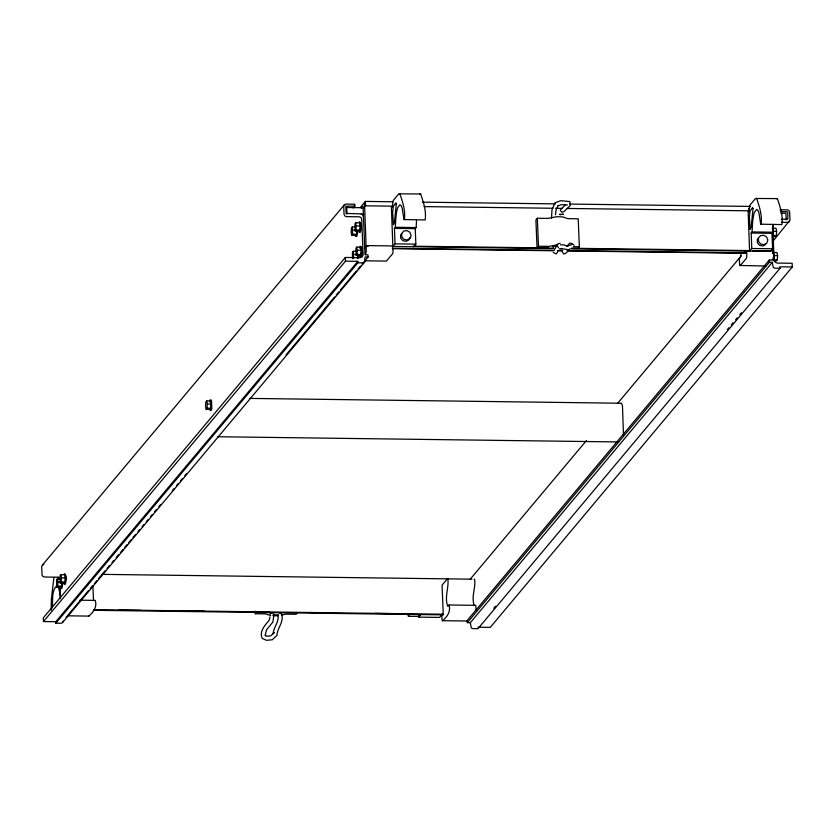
<?xml version="1.0" encoding="UTF-8"?>
<svg xmlns="http://www.w3.org/2000/svg" width="834" height="834" viewBox="0 0 834 834"><rect width="100%" height="100%" fill="white"/><g stroke="black" fill="none" stroke-linecap="round" stroke-linejoin="round"><path stroke-width="1.25" d="M52.271 607.934C53.136 600.741 51.145 591.129 56.868 585.656M273.969 614.481L272.885 622.039L266.64 629.712L265.222 634.768L265.619 635.967M278.003 615.596C279.14 622.362 273.344 627.387 273.125 633.903L274.24 632.506L270.675 635.873L267.047 636.186L265.181 635.331M282.028 615.586C283.32 622.883 277.222 628.336 276.992 635.341L272.28 639.793L266.432 640.303L262.168 638.354C259.093 631.651 264.92 625.135 269.111 620.506L269.935 616.962M552.921 248.668L392.866 246.468L395.055 243.862L394.43 228.391L395.347 227.296L395.702 220.385A19.401 4.045 -89.3 0 1 397.724 207.624L399.903 204.768L401.133 205.591L402.207 208.281L403.958 219.55L425.132 219.947C426.508 211.231 423.453 202.099 420.638 193.968L398.798 193.842L393.189 200.535L392.209 207.426L392.095 206.332M413.674 246.739L415.864 244.133L415.238 228.662L416.156 227.567L416.51 220.645M748.108 211.377L749.599 251.107L751.778 248.501L751.163 233.03L752.08 231.935L752.435 225.013A19.401 4.045 -89.3 0 1 754.457 212.263L756.636 209.407L757.866 210.22L758.94 212.91L760.691 224.19L781.865 224.586C783.241 215.87 780.176 206.738 777.371 198.607L755.531 198.471L749.922 205.164L748.942 212.065L748.713 208.271M571.134 248.907L770.408 251.378L772.597 248.772L771.971 233.301L772.889 232.206L773.243 225.284M623.478 435.129L622.477 405.991L621.549 403.239L249.418 398.402M57.39 578.9L56.504 579.964L56.795 587.261L57.682 586.198L57.984 582.017L57.39 578.9L59.965 578.932M60.298 583.081L61.195 582.017L61.487 577.837L60.892 574.72L64.76 574.762L65.354 577.868L65.052 582.049L64.166 583.112L60.298 583.081L60.006 575.783L60.892 574.72M56.795 587.261L60.653 587.292L61.549 586.239L61.841 582.059M206.123 409.244L207.02 408.18L207.312 404L206.728 400.883L210.585 400.925L211.179 404.031L210.877 408.212L209.991 409.275L206.123 409.244L205.539 406.127L205.831 401.946L206.728 400.883M352.334 226.973L351.437 228.036L351.145 232.217L351.739 235.334L352.626 234.271L352.334 226.973L354.909 226.994M353.606 258.582L353.314 251.284L357.171 251.326M355.242 231.143L356.128 230.08L355.837 222.793L359.704 222.824L360.298 225.941L359.996 230.121L359.1 231.185L355.242 231.143L354.95 223.856L355.837 222.793M351.739 235.334L355.597 235.365L356.483 234.302L356.785 230.121M356.222 255.454L357.108 254.401L356.816 247.104L360.674 247.135L361.268 250.252L360.976 254.433L360.079 255.496L356.222 255.454L355.92 248.167L356.816 247.104M357.463 258.613L357.765 254.443M772.826 239.733L773.045 236.595M773.514 258.748L773.744 255.621L777.601 255.684L777.309 259.854L776.412 260.917L773.837 260.875M772.868 236.564L775.443 236.606L776.329 235.542L776.631 231.362L776.037 228.255L772.169 228.182M57.869 579.077L58.255 576.909M392.835 206.186L365.511 205.831L365.229 203.287L364.531 204.121L366.095 245.592L364.979 248.323L364.666 246.687M772.67 253.244L773.358 250.878L772.638 232.853M62.039 583.519L61.153 588.251L60.486 588.043M62.779 583.529L61.904 588.262L61.226 588.053M356.983 231.591L356.097 236.324L355.43 236.105M357.723 231.602L356.837 236.335L356.17 236.116M357.765 257.914L357.953 255.902M358.505 257.925L358.703 255.913M772.67 235.782L772.837 229.631M772.68 253.4L773.212 251.305L773.535 255.1A3.044 0.636 -89.3 0 1 773.024 258.79L772.242 259.718M773.65 260.093L773.806 253.943M740.884 254.109L740.592 256.882L739.341 258.54L739.675 265.473L765.675 266.025M555.465 214.745L555.965 210.522L557.883 206.113M53.887 577.795L51.322 599.448L51.187 610.3M441.937 614.324L441.937 618.484A3.044 0.636 -89.3 0 0 442.677 620.694L466.884 621.007M404.323 219.676C405.699 210.96 402.634 201.838 399.83 193.697M761.056 224.315C762.432 215.599 759.367 206.467 756.563 198.336M409.65 237.711L408.983 239.754L406.189 241.36L402.916 240.745L400.685 238.211L400.56 234.938L403.698 231.112L406.929 230.591L409.859 232.259L411.11 235.355L410.109 238.42L407.315 240.015L404.031 239.41L401.811 236.866L401.675 233.593M407.878 614.105L408.17 616.107L408.837 615.346M209.49 401.79L210.085 400.07L210.752 400.289L211.085 408.514L210.491 410.234L209.824 410.015M210.231 401.8L210.825 400.08L211.492 400.299L211.826 408.524L211.231 410.245L210.564 410.026M353.189 208.052L354.867 206.061L354.794 204.215L345.87 204.101L344.379 204.778L42.346 565.171L41.7 566.672L42.023 574.782L42.795 576.294L44.348 577.013L57.348 577.191L58.901 577.91L59.673 579.421M55.795 621.716L43.451 621.559L345.484 261.167L357.828 261.323L55.795 621.716L55.857 623.186L61.059 623.259L62.55 622.581L63.196 621.08M344.379 204.778L343.733 206.279L344.056 214.39L344.828 215.902L346.371 216.632L359.381 216.798L360.934 217.518L361.695 219.04L363.134 254.756L362.269 256.757L360.278 257.664L345.339 257.466L43.305 617.858L43.451 621.559M62.55 622.581L364.583 262.189L365.083 257.008L368.055 257.039L367.961 254.829L364.99 254.787L363.04 206.165L361.372 208.146M772.597 241.651L789.975 220.186L789.642 212.076L788.881 210.564L787.327 209.834L779.999 209.741M563.096 214.64L563.367 214.036L559.405 214.38L560.646 214.859M553.974 250.461L557.727 243.893L560.125 243.226M557.737 251.931L556.195 253.901L553.234 252.514M392.668 201.776L365.344 201.411L360.476 207.301M365.511 205.831L365.344 201.411M353.314 251.284L352.417 252.348L352.511 258.603M359.788 248.198L360.674 247.135M55.857 623.186L357.89 262.804L357.828 261.323M66.022 617.431L88.612 590.472M90.28 588.481L92.793 585.489M94.471 583.487L96.984 580.495M98.652 578.494L101.164 575.502M102.832 573.511L105.345 570.508M107.023 568.517L109.525 565.515M112.037 562.523L113.716 560.531M116.218 557.529L118.73 554.537M120.409 552.546L122.911 549.543M124.589 547.552L127.102 544.55M128.77 542.559L131.282 539.567M132.95 537.565L135.462 534.573M137.975 531.581L139.653 529.58M142.155 526.588L143.834 524.586M146.346 521.594L148.014 519.592M150.527 516.6L152.195 514.609M154.707 511.607L156.385 509.616M158.887 506.624L160.566 504.622M172.273 490.642L173.952 488.651M176.464 485.659L178.132 483.657M180.644 480.665L182.312 478.664M184.825 475.672L186.503 473.67M286.062 354.877L334.59 296.977M336.258 294.975L338.771 291.983M340.449 289.982L356.337 271.019M358.015 269.017L360.528 266.025M362.196 264.034L368.055 257.039M392.397 246.718L393.012 250.148A3.044 0.636 -89.3 0 1 392.512 253.838L386.434 261.094L364.771 260.813M68.534 615.826L88.925 616.097C93.544 612.052 97.328 606.714 95.232 600.386L79.939 600.188M571.488 248.417L577.91 248.501L579.349 246.781L578.223 218.789L567.756 218.654L562.814 216.923L556.664 216.725L547.823 218.393L537.346 218.258L535.908 219.978L537.033 247.969L553.734 248.188M537.033 247.969L538.472 246.249L537.346 218.258M270.685 615.617L265.754 613.887L255.277 613.751L256.726 612.031L269.57 612.198M297.602 612.563L296.153 614.283L285.687 614.147L281.287 615.044M441.791 614.804L439.612 617.41L418.804 617.139L420.982 614.533M470.157 579.296L586.458 440.529M617.41 403.593L741.238 255.84M442.677 620.694C447.295 616.649 451.09 611.312 448.984 604.984L475.745 605.338L476.162 610.019M740.196 265.692L746.274 258.436A3.044 0.636 -89.3 0 0 746.774 254.745L746.576 251.065L745.586 253.348L745.189 251.722M772.263 260.083L769.292 260.052L467.259 620.433L467.342 622.644L470.324 622.685L772.347 262.293L769.375 262.262L467.342 622.644M493.822 608.236L495.5 606.235M727.248 329.711L728.926 327.71M731.439 324.718L733.107 322.716M735.619 319.724L737.287 317.723M739.8 314.731L741.478 312.74M772.68 224.377L774.119 260.093L775.14 262.116L777.215 263.085L792.154 263.273L792.3 266.974L779.957 266.817L780.019 268.287L477.986 628.68L472.784 628.607L471.231 627.887L470.324 622.685M792.3 266.974L490.267 627.366L477.924 627.199M571.644 244.696L568.444 245.696M566.682 246.457L569.81 243.08L572.197 243.653L574.105 245.332M570.07 248.74L566.14 252.983L563.888 253.995L562.293 252.045M448.984 604.984L447.722 606.339C444.303 596.894 448.984 588.137 447.889 579.036L447.368 578.806L442.072 585.134L443.156 612.114L442.583 615.023L442.343 614.022M565.431 204.705L560.281 210.085L561.636 212.18L563.961 211.669L570.466 205.32L569.799 201.557L560.917 200.681L555.027 202.756L551.993 209.709L551.503 218.185M765.716 244.393L762.922 245.999L759.638 245.384L757.418 242.85L757.282 239.567L760.431 235.751L763.663 235.219L766.592 236.898L767.843 239.994L766.842 243.059L764.038 244.654L760.764 244.049L758.544 241.506L758.408 238.232M364.583 262.189L363.092 262.866L357.89 262.804M789.329 221.688L787.828 222.365L781.333 222.282M42.346 565.171L43.837 564.493M557.675 205.894L561.23 204.664L567.464 204.976M557.029 245.623L552.879 246.593L553.13 247.114M278.66 614.7L273.083 615.065M274.396 612.636L271.05 613.282L269.945 613.782L270.32 614.147M419.606 194.113L420.638 193.968M776.339 198.742L777.371 198.607M557.79 244.727L548.949 246.384L538.472 246.249M277.983 615.711L272.947 615.753M356.431 225.91L360.298 225.941M352.928 230.09L355.503 230.111M356.128 230.08L359.996 230.121M352.626 234.271L356.483 234.302M357.411 250.221L361.268 250.252M353.897 254.401L356.472 254.422M357.108 254.401L360.976 254.433M207.312 404L211.179 404.031M207.02 408.18L210.877 408.212M61.487 577.837L65.354 577.868M57.984 582.017L60.559 582.049M61.195 582.017L65.052 582.049M57.682 586.198L61.549 586.239M422.598 202.162L555.319 203.882M569.632 204.069L750.496 206.425M424.058 206.592L552.879 208.26M555.486 208.292L561.991 208.385M567.193 208.448L749.359 210.814M354.867 206.061L345.818 206.175L346.11 213.441L361.122 213.869L362.675 214.588L363.468 216.85M780.926 211.596L787.035 211.68L787.807 212.42L787.838 219.186L781.302 219.332M363.624 207.739L346.725 207.52L346.996 214.15M780.76 213.16L785.951 213.223L786.222 219.853M361.289 214.328L363.885 214.369M395.347 227.296L416.156 227.567M752.08 231.935L772.889 232.206M394.43 228.391L415.238 228.662M751.163 233.03L771.971 233.301M560.385 244.758L563.94 244.915L567.891 246.301M395.055 243.862L415.864 244.133M751.778 248.501L772.597 248.772M573.531 246.708L579.349 246.781M366.095 245.592L393.419 245.947M412.934 246.197L548.261 247.959M571.676 248.261L749.943 250.575M752.539 250.617L773.358 250.878M365.553 246.238L368.148 246.27M559.426 248.761L562.033 248.793M392.72 248.303L552.765 250.388M557.977 250.45L561.876 250.502M567.078 250.575L746.649 252.91M392.303 248.678L553.651 250.773M557.55 250.825L562.762 250.898M567.964 250.961L746.221 253.275M780.019 268.287L774.817 268.214L773.264 267.495L772.347 262.293M217.455 436.735L618.213 441.947M101.602 574.355L471.95 579.171M93.71 609.675L443.719 614.231M118.511 610.071L140.633 610.363M182.271 610.895L204.382 611.186M247.323 611.749L259.04 611.895M311.082 612.573L333.204 612.865M374.841 613.407L396.963 613.688M93.293 610.3L443.313 614.846M408.524 616.274L418.929 616.409M772.764 231.299L776.631 231.362M772.461 235.48L776.329 235.542M773.149 252.504L777.017 252.566L777.601 255.684M568.507 249.7L560.75 248.542M773.441 259.791L777.309 259.854M359.944 221.98L361.101 224.273L361.226 227.421L360.351 232.154L359.673 231.935M359.193 221.969L360.361 224.263L360.486 227.411L359.6 232.144L358.933 231.925M360.913 246.301L362.081 248.595L362.206 251.732L361.32 256.465L360.653 256.247M360.173 246.291L361.341 248.584L361.466 251.722L360.58 256.455L359.913 256.236M279.296 612.698L281.746 613.939M65 573.917L66.157 576.211L66.293 579.349L65.406 584.081L64.739 583.863M64.26 573.907L65.417 576.2L65.542 579.338L64.666 584.071L63.989 583.852M474.119 579.161L474.64 579.38C475.87 587.949 471.252 595.862 474.004 604.838M557.612 246.437L558.551 247.792M391.375 206.749L392.866 246.468M60.528 598.114L59.683 592.64A19.401 4.045 -89.3 0 0 58.015 586.782M364.666 246.781L365.073 248.407L366.063 246.113L366.262 249.804A3.044 0.636 -89.3 0 1 365.761 253.494M93.481 599.886L92.918 586.396M769.292 260.052L769.375 262.262M418.699 614.554L418.804 617.139M345.339 257.466L345.484 261.167M255.183 611.207L255.277 613.751M60.329 586.146L60.475 590.013M59.975 587.084L60.434 598.562M88.925 616.097A3.044 0.636 -89.3 0 1 88.592 616.065M396.306 203.923L394.461 222.376L393.481 224.784L392.647 212.545L393.273 206.665L395.796 202.829L396.306 203.923M753.039 208.563L751.194 227.015L750.214 229.413L749.38 217.184L750.006 211.304L752.529 207.468L753.039 208.563"/></g></svg>
